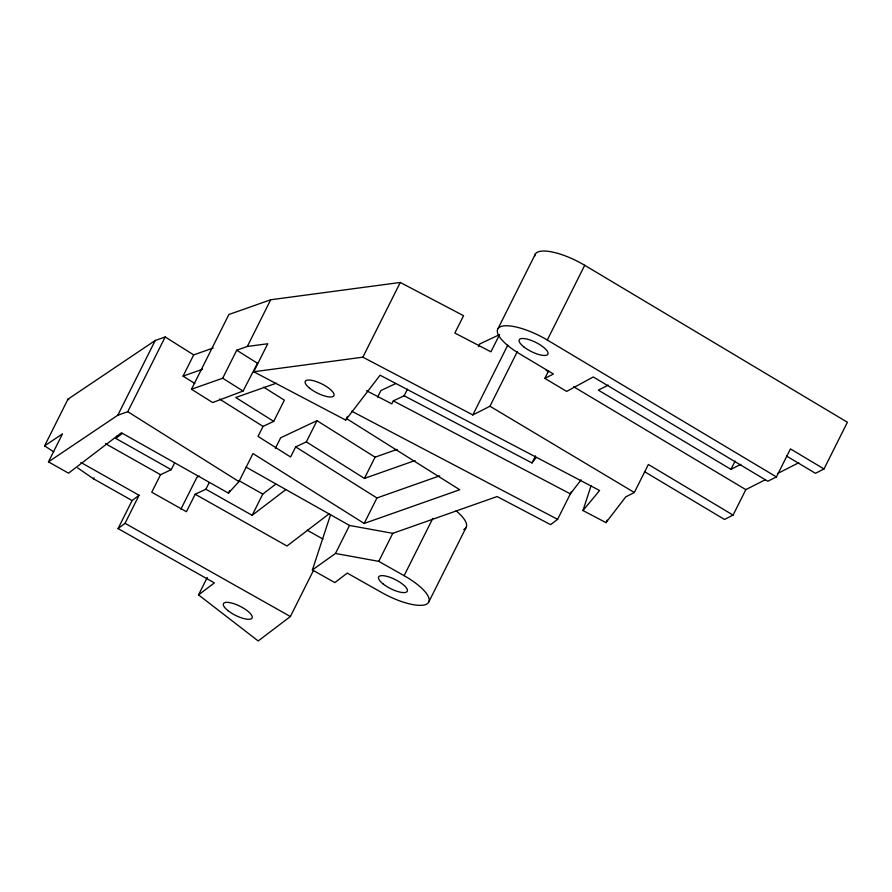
<?xml version="1.0" encoding="UTF-8"?>
<svg xmlns="http://www.w3.org/2000/svg" width="892" height="892" viewBox="0 0 892 892"><rect width="100%" height="100%" fill="white"/><g stroke="black" fill="none" stroke-linecap="round" stroke-linejoin="round"><path stroke-width="1.34" d="M765.503 479.64L745.835 489.63L733.079 515.097L648.372 464.487L634.335 492.507L625.76 496.866L605.991 522.634L582.978 510.547L591.106 485.638M312.39 569.943L335.481 553.464L378.754 561.358L404.109 575.674A40.062 12.711 26.6 0 1 427.446 603.605A40.062 12.711 26.6 0 1 381.776 592.578L347.267 573.099L334.834 582.599L312.39 569.943L330.553 514.695M53.854 451.954L44.6 445.877L67.993 399.17L155.23 340.488L165.187 336.975L193.698 354.893L213.199 348.014M346.988 418.883L459.737 489.741L364.17 523.448L252.982 453.56L238.956 481.591L228.452 493.12L121.435 432.776L68.517 473.173L48.458 461.866L62.496 433.847L44.6 445.877M48.458 461.866L117.811 415.215L155.23 340.488M80.916 462.48L139.074 495.272L132.094 500.557L93.526 478.814L94.05 477.755M117.811 415.215L127.768 411.703L165.187 336.975M174.553 463.048L171.219 469.671L115.782 438.418L116.964 436.054M194.824 383.515L183.061 376.123L193.698 354.893M313.46 570.445L290.379 616.528L258.178 640.958L198.537 594.897L214.392 582.9L118.056 528.588L132.094 500.557M257.721 362.776L243.07 391.042L212.653 402.548L191.468 389.235L228.887 314.508L270.7 299.768L400.285 282.452L463.572 315.701L454.853 333.039L490.923 351.816L499.041 335.682M118.056 528.588L125.036 523.303L139.074 495.272M191.468 389.235L222.688 378.23L236.726 350.21L247.318 346.475L267.756 343.743L253.718 371.763L345.683 420.065L380.081 375.209L599.591 490.5L582.978 510.547M247.318 346.475L270.7 299.768M228.452 493.12L229.668 490.678M198.537 594.897L207.267 577.47M171.219 469.671L160.538 474.711L151.74 492.206L186.417 511.718L195.203 494.257L205.885 489.217L252.146 515.308L262.772 494.079L275.818 484.122M253.718 371.763L362.866 357.179L400.285 282.452M345.683 420.065L347.512 416.408M263.642 387.139L284.37 400.162L273.699 421.37L263.051 426.398L258.022 436.4L290.591 457.016L295.676 446.903L306.335 441.875L364.438 478.402L375.075 457.172L397.152 449.378M335.481 553.464L349.519 525.444L392.781 533.338L497.089 496.554L550.587 524.652L557.6 519.345L571.538 491.514M364.17 523.448L376.937 497.97L439.767 475.804M378.754 561.358L392.781 533.338M498.059 328.524L535.49 253.796M362.866 357.179L472.827 414.936L507.749 345.193M404.109 575.674L432.798 518.375M472.827 414.936L489.953 406.239L517.393 351.437M824.007 468.958L790.446 448.899L776.408 476.919L767.834 481.267L593.269 376.959L566.654 391.398L544.845 378.364L553.419 374.004L519.846 353.957A40.062 12.711 26.6 0 1 499.999 326.929A40.062 12.711 26.6 0 1 547.298 340.019L584.717 265.292L847.4 422.25L824.007 468.958L815.433 473.306L786.499 456.013M428.907 601.743L466.326 527.016M544.845 378.364L548.591 370.894M366.556 390.718L391.811 403.864L393.316 400.876L404.132 395.78L532 462.937L535.534 455.857M605.991 522.634L607.24 520.136M608.232 385.11L598.354 390.127L730.949 469.359L735.086 461.097M180.898 509.187L196.965 477.242L199.418 476.094M205.885 489.217L209.219 482.594M275.338 448.397L280.668 437.794L316.995 420.667L375.075 457.172M306.335 441.875L316.995 420.667M377.595 397.163L380.929 390.54L395.747 383.549M404.132 395.78L407.466 389.146M478.413 346.609L479.74 343.966L499.587 334.612M532 462.937L536.203 457.44M581.116 479.84L570.356 493.867L393.316 400.876M115.782 438.418L122.304 433.434M252.146 515.308L285.841 489.585M329.248 513.725L286.968 546.004L195.203 494.257M730.949 469.359L740.828 464.342M777.791 473.407L798.686 462.803M733.079 515.097L724.494 519.456L644.559 471.69M183.061 376.123L202.562 369.243M276.252 383.226L235.733 397.509L273.699 421.37M364.438 478.402L415.092 460.528M351.738 411.223L557.6 519.345M246.092 467.129L349.519 525.444M239.078 480.71L262.772 494.079M307.261 530.216L322.971 539.08M105.49 443.67L160.538 474.711M125.036 523.303L290.379 616.528M547.298 340.019L776.408 476.919M546.094 370.269L548.48 371.708M573.601 386.715L745.835 489.63M489.953 406.239L634.335 492.507M236.726 350.21L257.175 363.066M222.688 378.23L243.07 391.042M219.521 399.047L263.051 426.398M295.676 446.903L376.937 497.97M127.768 411.703L238.956 481.591M67.993 399.17L68.762 399.672M77.671 467.921L93.526 478.814M534.732 256.171A40.062 12.711 26.6 0 1 584.717 265.292M456.124 510.837A40.062 12.711 26.6 0 1 463.728 529.558M523.716 346.776A16.023 5.084 26.6 0 0 547.721 354.436A16.023 5.084 26.6 0 0 529.279 339.729A16.023 5.084 26.6 0 0 523.716 346.776M383.092 583.914A16.023 5.084 26.6 0 0 407.087 591.574A16.023 5.084 26.6 0 0 388.644 576.868A16.023 5.084 26.6 0 0 383.092 583.914M227.917 610.596A16.023 5.084 26.6 0 0 251.912 618.268A16.023 5.084 26.6 0 0 233.47 603.561A16.023 5.084 26.6 0 0 227.917 610.596M309.747 388.299A16.023 5.084 26.6 0 0 333.742 395.959A16.023 5.084 26.6 0 0 315.3 381.252A16.023 5.084 26.6 0 0 309.747 388.299"/></g></svg>
